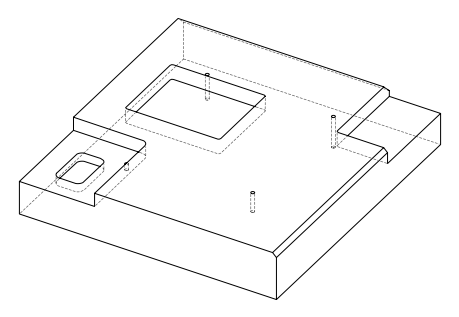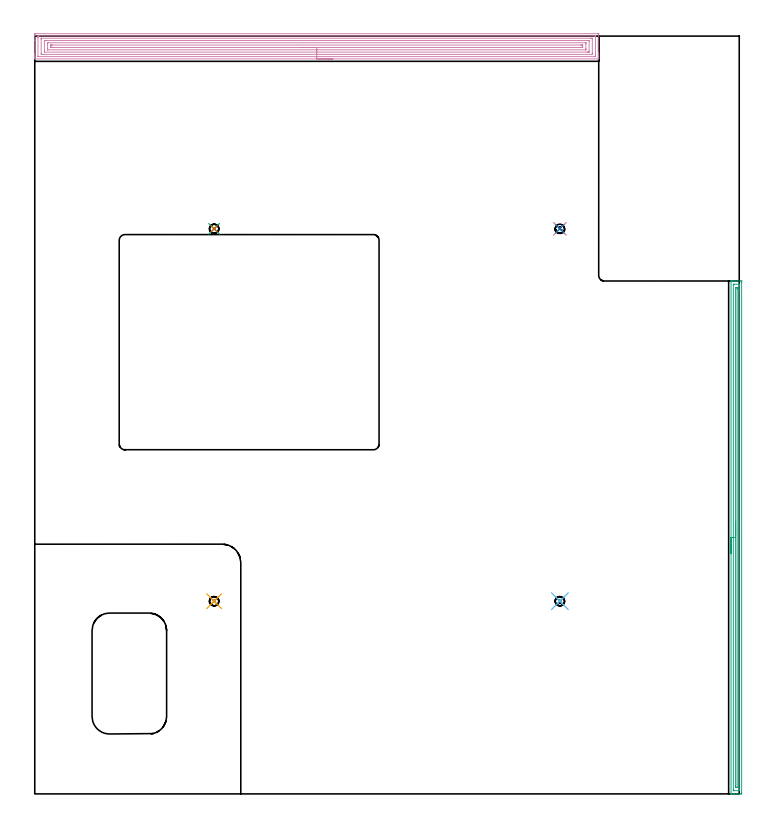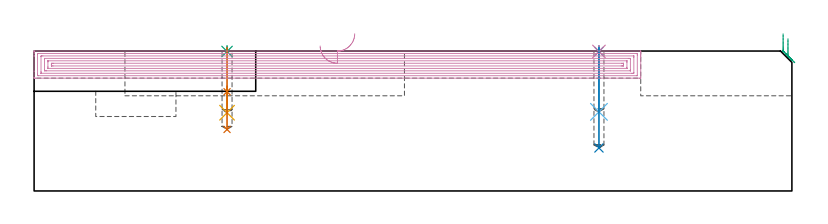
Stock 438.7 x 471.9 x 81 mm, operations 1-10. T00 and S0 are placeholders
(PLAN: 14 operations, 6 tool changes, 344.6 min)
(1 SPOT_DRILL | STEP1POCKET | NXT0321_9005460120000 | 0.03 min | 2495 mm3)
(2 SPOT_DRILL_1 | STEP1POCKET_1 | NXT0321_9005460120000 | 0.03 min | 0 mm3)
(3 SPOT_DRILL_2 | STEP1POCKET_2 | NXT0321_9005460120000 | 0.03 min | 0 mm3)
(4 SPOT_DRILL_3 | STEP1POCKET_3 | NXT0321_9005460120000 | 0.03 min | 0 mm3)
(5 DRILL_BLIND_HOLE_INTO_CENTER | STEP1POCKET | UGT0301_453 | 0.06 min | 302 mm3)
(6 DRILL_BLIND_HOLE_INTO_CENTER_1 | STEP1POCKET_1 | UGT0301_453 | 0.15 min | 883 mm3)
(7 DRILL_BLIND_HOLE_INTO_CENTER_2 | STEP1POCKET_2 | UGT0301_453 | 0.19 min | 1148 mm3)
(8 DRILL_BLIND_HOLE_INTO_CENTER_3 | STEP1POCKET_3 | UGT0301_453 | 0.23 min | 1426 mm3)
(9 AREA_MILL | FG_CHAMFER_SURFACE | UGT0205_001 | 7.84 min | 7038 mm3)
(10 AREA_MILL_1 | FG_CHAMFER_SURFACE_1 | UGT0205_001 | 17.13 min | 44196 mm3)
(11 MILL_CORNER_NOTCH_RECTANGULAR | CORNER_NOTCH_RECTANGULAR | NXT0201_008 | Follow Part, ap 1.5, ae 75% | 125.75 min | 344579 mm3)
(12 MILL_CORNER_NOTCH_RECTANGULAR_1 | CORNER_NOTCH_RECTANGULAR_1 | UGT0201_136 | Follow Part, ap 5, ae 75% | 16.54 min | 461700 mm3)
(13 MILL_RECTANGULAR_POCKET | POCKET_RECTANGULAR_STRAIGHT | NXT0201_008 | Follow Part, ap 1.5, ae 75% | 174.05 min | 561281 mm3)
(14 MILL_RECTANGULAR_POCKET_1 | POCKET_RECTANGULAR_STRAIGHT_1 | UGT0201_136 | Follow Part, ap 5, ae 75% | 2.54 min | 49487 mm3)
(TOOL NXT0321_9005460120000 | NC Spot Drill, 142deg, 12mm, Carbide, Uncoated | D12 PA142 FL30 Z2)
(TOOL UGT0301_453 | Carbide Drill 5.8 mm | D5.8 PA118 FL57 Z2)
(TOOL UGT0205_001 | Chamfer Mill 20 x 3 x 45 deg. | D20 FL50 Z2)
(TOOL NXT0201_008 | ENDMILL 6mm [2P460-0600-NA 1630] | D6 FL26 Z6)
(TOOL UGT0201_136 | Carbide End Mill 20.0 | D20 FL30 Z4)
(OP 1 SPOT_DRILL)
G17 G21 G94 G90
T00 M6
G54
G17 G0 G90 X111.7 Y120. S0 M3
G43 Z91. H0
G94 G81 G98 Z57.45 F250. R60.7
G80
M5
M2
(OP 2 SPOT_DRILL_1)
G17 G21 G94 G90
T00 M6
G54
G17 G0 G90 X327. Y120. S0 M3
G43 Z91. H0
G94 G81 G98 Z80.75 F250. R84.
G80
M5
M2
(OP 3 SPOT_DRILL_2)
G17 G21 G94 G90
T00 M6
G54
G17 G0 G90 X111.7 Y351.9 S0 M3
G43 Z91. H0
G94 G81 G98 Z80.75 F250. R84.
G80
M5
M2
(OP 4 SPOT_DRILL_3)
G17 G21 G94 G90
T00 M6
G54
G17 G0 G90 X327. Y351.9 S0 M3
G43 Z91. H0
G94 G81 G98 Z80.75 F250. R84.
G80
M5
M2
(OP 5 DRILL_BLIND_HOLE_INTO_CENTER)
G17 G21 G94 G90
T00 M6
G54
G17 G0 G90 X111.7 Y120. S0 M3
G43 Z91. H0
G94 G81 G98 Z45.3 F250. R59.7
G80
M5
M2
(OP 6 DRILL_BLIND_HOLE_INTO_CENTER_1)
G17 G21 G94 G90
T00 M6
G54
G17 G0 G90 X327. Y120. S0 M3
G43 Z91. H0
G94 G81 G98 Z45.8 F250. R83.
G80
M5
M2
(OP 7 DRILL_BLIND_HOLE_INTO_CENTER_2)
G17 G21 G94 G90
T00 M6
G54
G17 G0 G90 X111.7 Y351.9 S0 M3
G43 Z91. H0
G94 G81 G98 Z35.6 F250. R83.
G80
M5
M2
(OP 8 DRILL_BLIND_HOLE_INTO_CENTER_3)
G17 G21 G94 G90
T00 M6
G54
G17 G0 G90 X327. Y351.9 S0 M3
G43 Z91. H0
G94 G81 G98 Z24.9 F250. R83.
G80
M5
M2
(OP 9 AREA_MILL)
G17 G21 G94 G90
T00 M6
G54
G17 G0 G90 X433.6 Y149.7 S1061 M3
G43 Z91. H0
G94 G1 Y149.738 Z90.128 F250.
Y149.852 Z89.263
Y150.041 Z88.412
Y150.303 Z87.58
Y150.637 Z86.774
Y151.04 Z86.
Y151.508 Z85.264
Y152.04 Z84.572
Y152.629 Z83.929
Y153.272 Z83.339
Y153.964 Z82.808
Y154.7 Z82.34
Y155.474 Z81.937
Y156.28 Z81.603
Y157.112 Z81.341
Y157.963 Z81.152
Y158.828 Z81.038
Y159.7 Z81.
Y319.224
X433.603 Y319.39 Z80.988
X433.665 Y319.393 Z80.927
X434.088 Y319.4 Z80.512
X434.409 Z80.19
X435.113 Z79.482
X436.358 Z78.239
X437.793 Z76.802
X439.58 Y319.399 Z75.016
X440.194 Y319.395 Z74.403
X440.196 Y319.393 Z74.401
X440.199 Y318.777
Y0.623
X440.196 Y0.007
X440.194 Y0.005 Z74.403
X439.58 Y0. Z75.016
X436.91 Z77.685
X435.465 Z79.131
X435.113 Z79.482
X434.088 Z80.512
X433.668 Z80.923
X433.62 Z80.97
X433.603 Y0.008 Z80.988
X433.6 Y0.176 Z81.
Y159.7
X435.014 Z79.586
X435.015 Y317.088 Z79.585
X435.016 Y317.187 Z79.584
X435.021 Y317.376 Z79.579
X435.113 Y317.39 Z79.487
X435.598 Y317.399 Z79.002
X438.277 Y317.4 Z76.323
X438.687 Y317.398 Z75.913
X438.745 Y317.395 Z75.855
X438.775 Y317.391 Z75.825
X438.78 Y317.286 Z75.82
X438.785 Y317.089 Z75.815
X438.786 Y316.99 Z75.814
Y316.891
X438.785 Y2.312 Z75.815
X438.784 Y2.213 Z75.816
X438.779 Y2.024 Z75.821
X438.687 Y2.01 Z75.913
X438.202 Y2.001 Z76.398
X435.523 Y2. Z79.077
X435.113 Y2.002 Z79.487
X435.055 Y2.005 Z79.545
X435.025 Y2.009 Z79.575
X435.02 Y2.114 Z79.58
X435.015 Y2.311 Z79.585
X435.014 Y2.41 Z79.586
Y2.509
Y159.7
X436.428 Z78.172
X436.429 Y315.202 Z78.171
X436.43 Y315.32 Z78.17
X436.433 Y315.378 Z78.167
X436.434 Y315.386 Z78.166
X436.45 Y315.39 Z78.15
X436.505 Y315.395 Z78.095
X436.703 Y315.399 Z77.897
X436.9 Y315.4 Z77.7
X437.098 Y315.399 Z77.502
X437.229 Y315.398 Z77.371
X437.334 Y315.393 Z77.266
X437.364 Y315.39 Z77.236
X437.366 Y315.384 Z77.234
X437.368 Y315.359 Z77.232
X437.37 Y315.202 Z77.23
X437.371 Y314.731 Z77.229
X437.372 Y314.309 Z77.228
X437.371 Y4.198 Z77.229
X437.37 Y4.08 Z77.23
X437.367 Y4.022 Z77.233
X437.366 Y4.014 Z77.234
X437.35 Y4.01 Z77.25
X437.295 Y4.005 Z77.305
X437.097 Y4.001 Z77.503
X436.9 Y4. Z77.7
X436.703 Y4.001 Z77.897
X436.571 Y4.002 Z78.029
X436.466 Y4.007 Z78.134
X436.436 Y4.01 Z78.164
X436.434 Y4.016 Z78.166
X436.432 Y4.041 Z78.168
X436.43 Y4.198 Z78.17
X436.429 Y4.669 Z78.171
X436.428 Y5.091 Z78.172
Y159.7
Y160.572 Z78.21
Y161.436 Z78.323
Y162.288 Z78.512
Y163.12 Z78.775
Y163.926 Z79.108
Y164.7 Z79.511
Y165.436 Z79.98
Y166.128 Z80.511
Y166.771 Z81.1
Y167.36 Z81.744
Y167.891 Z82.436
Y168.36 Z83.172
Y168.763 Z83.945
Y169.097 Z84.751
Y169.359 Z85.583
Y169.548 Z86.435
Y169.662 Z87.3
Y169.7 Z88.172
G0 Z91.
M5
M2
(OP 10 AREA_MILL_1)
G17 G21 G94 G90
T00 M6
G54
G17 G0 G90 X185.6 Y457.7 S1061 M3
G43 Z91. H0
G94 G1 X185.562 Z90.128 F250.
X185.448 Z89.263
X185.259 Z88.412
X184.997 Z87.58
X184.663 Z86.774
X184.26 Z86.
X183.792 Z85.264
X183.26 Z84.572
X182.671 Z83.929
X182.028 Z83.339
X181.336 Z82.808
X180.6 Z82.34
X179.826 Z81.937
X179.02 Z81.603
X178.188 Z81.341
X177.336 Z81.152
X176.472 Z81.038
X175.6 Z81.
X0.164
X0.01 Y457.702 Z80.988
X0.003 Y457.842 Z80.85
X0. Y457.989 Z80.71
Y458.326 Z80.373
Y458.97 Z79.724
Y460.17 Z78.527
Y460.725 Z77.969
Y469.359 Z69.338
Y473.007 Z65.69
X0.003 Y473.288 Z65.41
X0.01 Y473.392 Z65.305
X0.117 Y473.399 Z65.299
X0.61 Y473.4 Z65.3
X350.59
X351.088 Y473.395 Z65.303
X351.19 Y473.392 Z65.306
X351.2 Y473.284 Z65.413
Y461.325 Z77.37
Y460.725 Z77.969
Y460.17 Z78.527
Y459.848 Z78.848
Y459.293 Z79.403
Y458.97 Z79.724
Y458.326 Z80.373
Y457.989 Z80.711
X351.197 Y457.842 Z80.85
X351.19 Y457.702 Z80.988
X351.036 Y457.7 Z81.
X175.6
Y459.114 Z79.586
X2.396 Y459.115 Z79.585
X2.248 Y459.116 Z79.584
X2.046 Y459.121 Z79.579
X2.009 Y459.127 Z79.573
X2.005 Y459.154 Z79.546
X2.002 Y459.183 Z79.517
X2. Y459.359 Z79.341
Y470.764 Z67.936
X2.003 Y471.252 Z67.448
X2.009 Y471.633 Z67.067
X2.032 Y471.979 Z66.721
X2.396 Y471.984 Z66.716
X2.543 Y471.985 Z66.715
X348.804
X348.952 Y471.984 Z66.716
X349.154 Y471.979 Z66.721
X349.191 Y471.973 Z66.727
X349.195 Y471.946 Z66.754
X349.198 Y471.917 Z66.783
X349.2 Y471.741 Z66.959
Y460.336 Z78.364
X349.197 Y459.848 Z78.852
X349.191 Y459.467 Z79.233
X349.168 Y459.121 Z79.579
X348.804 Y459.116 Z79.584
X348.657 Y459.115 Z79.585
X175.6 Y459.114 Z79.586
Y460.528 Z78.172
X5.074 Y460.529 Z78.171
X4.377 Y460.533 Z78.167
X4.182 Y460.536 Z78.164
X4.01 Y460.553 Z78.147
X4.005 Y460.725 Z77.975
X4.001 Y460.902 Z77.798
X4. Y469.676 Z69.024
X4.004 Y470.375 Z68.325
X4.008 Y470.546 Z68.154
X4.015 Y470.565 Z68.135
X4.033 Y470.567 Z68.133
X4.082 Y470.57 Z68.13
X4.182 Y470.571 Z68.129
X346.126
X346.823 Y470.568 Z68.132
X347.018 Y470.565 Z68.135
X347.19 Y470.547 Z68.153
X347.195 Y470.375 Z68.325
X347.199 Y470.198 Z68.502
X347.2 Y461.424 Z77.276
X347.196 Y460.725 Z77.975
X347.192 Y460.554 Z78.146
X347.185 Y460.535 Z78.165
X347.167 Y460.533 Z78.167
X347.118 Y460.53 Z78.17
X347.018 Y460.529 Z78.171
X175.6 Y460.528 Z78.172
Y461.943 Z76.757
X6.134
X6.061 Y461.944 Z76.756
X6.029 Y461.947 Z76.753
X6.014 Y461.949 Z76.751
X6.01 Y461.962 Z76.738
X6.006 Y462.058 Z76.642
X6. Y462.447 Z76.253
Y468.621 Z70.079
X6.007 Y469.043 Z69.657
X6.01 Y469.142 Z69.558
X6.132 Y469.15 Z69.55
X6.317 Y469.154 Z69.546
X6.86 Y469.157 Z69.543
X7.207
X345.066
X345.139 Y469.156 Z69.544
X345.171 Y469.153 Z69.547
X345.186 Y469.151 Z69.549
X345.19 Y469.138 Z69.562
X345.194 Y469.042 Z69.658
X345.2 Y468.653 Z70.047
Y462.48 Z76.22
X345.193 Y462.057 Z76.643
X345.19 Y461.958 Z76.742
X345.068 Y461.95 Z76.75
X344.883 Y461.946 Z76.754
X344.34 Y461.943 Z76.757
X343.993
X175.6
Y463.357 Z75.343
X8.199 Y463.358 Z75.342
X8.088 Y463.359 Z75.341
X8.033 Y463.361 Z75.339
X8.013 Y463.363 Z75.337
X8.01 Y463.38 Z75.32
X8.006 Y463.494 Z75.206
X8. Y463.991 Z74.709
Y466.866 Z71.834
X8.003 Y467.498 Z71.202
X8.01 Y467.711 Z70.989
X8.013 Y467.737 Z70.963
X8.033 Y467.739 Z70.961
X8.088 Y467.741 Z70.959
X8.199 Y467.742 Z70.958
X343.001 Y467.743 Z70.957
X343.112 Y467.741 Z70.959
X343.167 Y467.739 Z70.961
X343.187 Y467.737 Z70.963
X343.19 Y467.72 Z70.98
X343.194 Y467.606 Z71.094
X343.2 Y467.109 Z71.591
Y464.234 Z74.466
X343.197 Y463.602 Z75.098
X343.19 Y463.389 Z75.311
X343.187 Y463.363 Z75.337
X343.167 Y463.361 Z75.339
X343.112 Y463.359 Z75.341
X343.001 Y463.358 Z75.342
X175.6 Y463.357 Z75.343
Y464.771 Z73.929
X11.324
X10.777 Y464.772 Z73.928
X10.431 Y464.774 Z73.926
X10.086 Y464.778 Z73.922
X10.01 Y464.788 Z73.912
X10.006 Y464.857 Z73.843
X10.002 Y464.97 Z73.73
X10.001 Y465.111 Z73.589
X10. Y465.535 Z73.165
X10.002 Y465.989 Z72.711
X10.005 Y466.2 Z72.5
X10.01 Y466.305 Z72.395
X10.014 Y466.323 Z72.377
X10.036 Y466.325 Z72.375
X10.087 Y466.327 Z72.373
X10.431 Y466.329 Z72.371
X10.978
X339.876
X340.423 Y466.328 Z72.372
X340.769 Y466.326 Z72.374
X341.114 Y466.322 Z72.378
X341.19 Y466.312 Z72.388
X341.194 Y466.243 Z72.457
X341.198 Y466.13 Z72.57
X341.199 Y465.989 Z72.711
X341.2 Y465.565 Z73.135
X341.198 Y465.111 Z73.589
X341.195 Y464.9 Z73.8
X341.19 Y464.795 Z73.905
X341.186 Y464.777 Z73.923
X341.164 Y464.775 Z73.925
X341.113 Y464.773 Z73.927
X340.769 Y464.772 Z73.928
X340.222 Y464.771 Z73.929
X175.6
X174.728 Z73.967
X173.864 Z74.081
X173.012 Z74.27
X172.18 Z74.532
X171.374 Z74.866
X170.6 Z75.269
X169.864 Z75.737
X169.172 Z76.268
X168.529 Z76.858
X167.94 Z77.501
X167.408 Z78.193
X166.94 Z78.929
X166.537 Z79.703
X166.203 Z80.509
X165.941 Z81.341
X165.752 Z82.192
X165.638 Z83.057
X165.6 Z83.929
G0 Z91.
M5
M2
